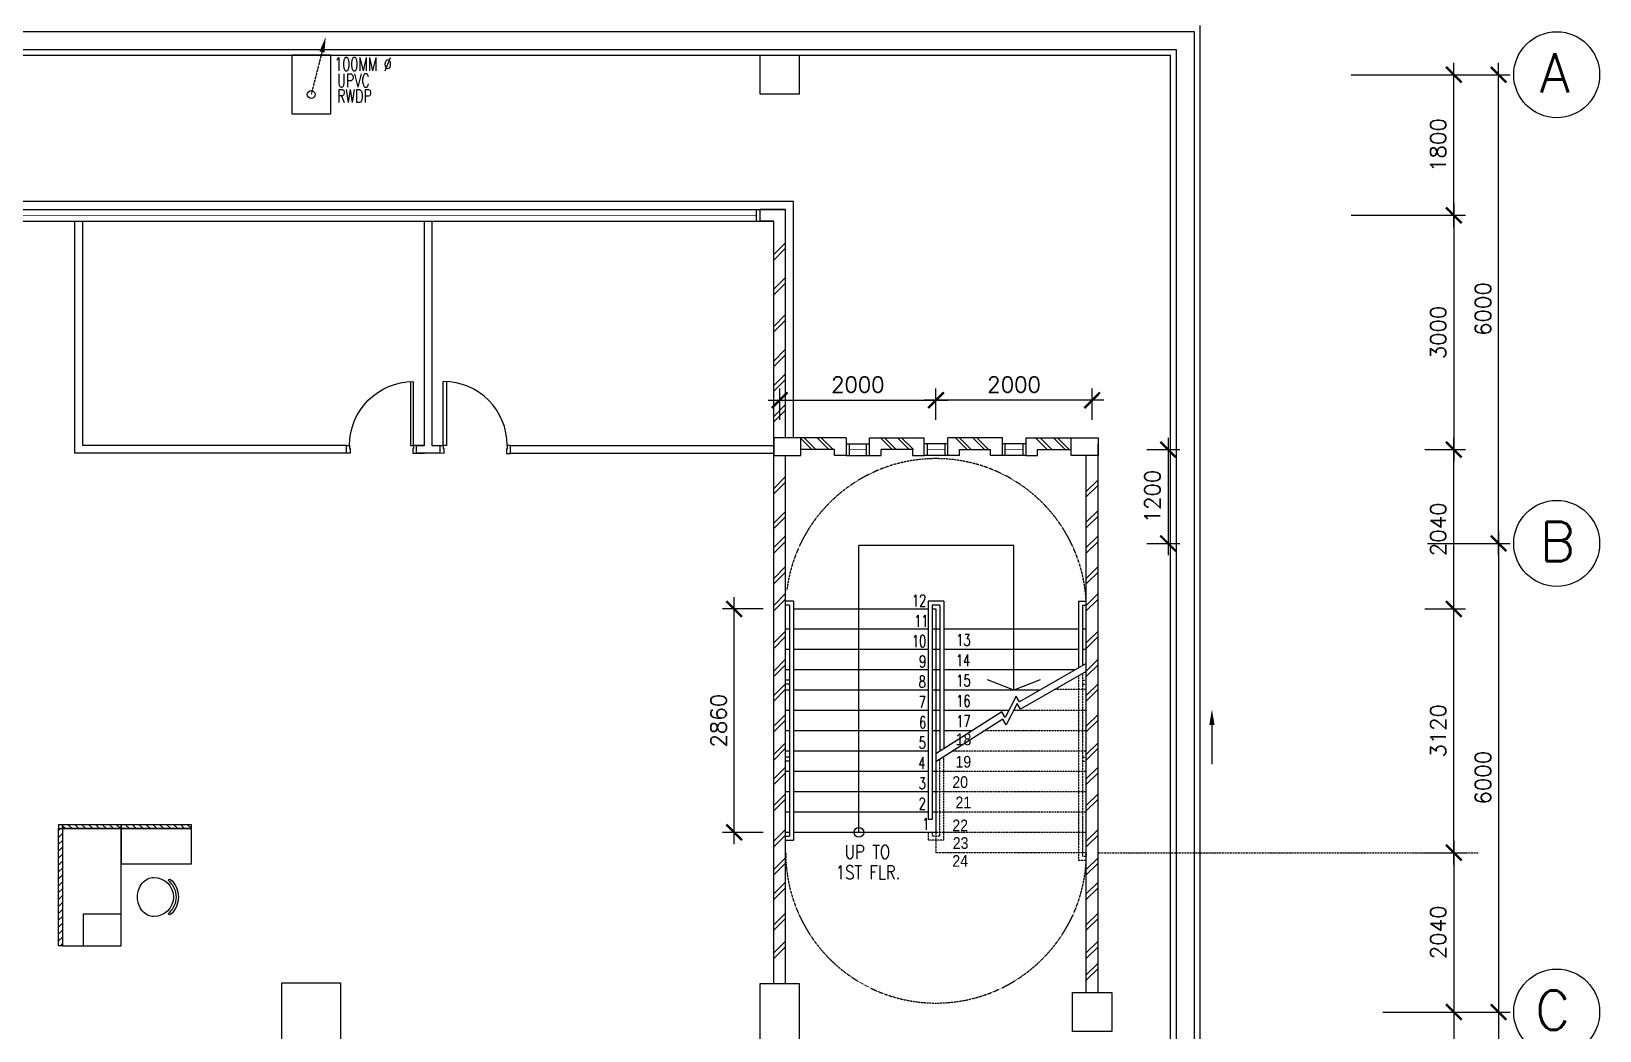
# Model space of a CAD drawing. Header units: feet. Extents: x 1407108 to 2957709, y -1501070 to -681589.
# Drawn here: x 1526633 to 1546716, y -777162 to -764369 of the extents above; entities that cross this region are included whole.
import ezdxf

# ---------------------------------------------------------------- set-up
doc = ezdxf.new("R2010")
doc.units = ezdxf.units.FT
doc.header["$LTSCALE"] = 13
doc.header["$MEASUREMENT"] = 0
doc.linetypes.add('HIDDEN', pattern=[0.375, 0.25, -0.125])
doc.layers.get('0').update_dxf_attribs({"linetype": 'CONTINUOUS'})
for name, color, linetype in [('COL', 3, 'CONTINUOUS'), ('DIM', 7, 'CONTINUOUS'), ('DR', 7, 'CONTINUOUS'), ('DRAIN', 1, 'CONTINUOUS'), ('FURN', 1, 'CONTINUOUS'), ('FURN1', 7, 'CONTINUOUS'), ('GRID-T', 7, 'CONTINUOUS'), ('H', 1, 'CONTINUOUS'), ('partition', 7, 'CONTINUOUS'), ('PL', 5, 'CONTINUOUS'), ('RWDP', 145, 'CONTINUOUS'), ('SO', 7, 'CONTINUOUS'), ('stair', 7, 'CONTINUOUS'), ('WALL', 2, 'CONTINUOUS'), ('WIN', 5, 'CONTINUOUS')]:
    doc.layers.add(name, color=color, linetype=linetype)
doc.layers.get('SO').off()
doc.styles.add('ROMANS', font='romans')
doc.styles.get("Standard").update_dxf_attribs({"font": 'ROMANS.SHX'})
doc.styles.add('style5', font='dotfont.shx')
doc.dimstyles.new('STANDARD$0', dxfattribs={"dimscale": 0, "dimtxt": 8, "dimasz": 6, "dimexe": 1, "dimexo": 1, "dimgap": 3, "dimtad": 1, "dimdec": 0, "dimlfac": -1, "dimrnd": 1, "dimzin": 0, "dimdsep": 46, "dimtxsty": 'Standard', "dimcen": 0, "dimclrd": 5, "dimclre": 250, "dimadec": 0, "dimazin": 0, "dimtfac": 1, "dimtdec": 4, "dimtofl": 0, "dimtmove": 0, "dimatfit": 3, "dimfxl": 1, "dimtolj": 1, "dimtzin": 0, "dimarcsym": 0})

# ---------------------------------------------------------------- blocks, each defined once
blk = doc.blocks.new('_ARCHTICK')
at = {"color": 0, "linetype": 'ByBlock', "const_width": 0.15}
blk.add_lwpolyline([(-0.5, -0.5), (0.5, 0.5)], dxfattribs=at)
blk = doc.blocks.new('*D87')
at = {"layer": 'DIM', "color": 7, "lineweight": -2, "transparency": 16777216}
for p, q in [((1543532, -764924), (1544998, -764924)), ((1544848, -766874), (1544848, -764774)), ((1543532, -766724), (1544998, -766724))]:
    blk.add_line(p, q, dxfattribs=at)
at = {"layer": 'DIM', "color": 7, "lineweight": -2, "transparency": 16777216, "xscale": 200, "yscale": 200, "zscale": 200}
for p, rotation in [((1544848, -764924), 90), ((1544848, -766724), 270)]:
    blk.add_blockref('_ARCHTICK', p, dxfattribs=dict(at, rotation=rotation))
at = {"layer": 'DIM', "color": 7, "transparency": 16777216, "insert": (1544648, -765824), "char_height": 200, "attachment_point": 5, "rotation": 90, "style": 'ROMANS'}
blk.add_mtext('\\A1;1800', dxfattribs=at)
blk = doc.blocks.new('*D124')
at = {"layer": 'DIM', "color": 7, "lineweight": -2, "transparency": 16777216}
for p, q in [((1544848, -775034), (1544848, -771614)), ((1544478, -771764), (1544998, -771764)), ((1544478, -774884), (1544998, -774884))]:
    blk.add_line(p, q, dxfattribs=at)
at = {"layer": 'DIM', "color": 7, "lineweight": -2, "transparency": 16777216, "xscale": 200, "yscale": 200, "zscale": 200}
for p, rotation in [((1544848, -771764), 90), ((1544848, -774884), 270)]:
    blk.add_blockref('_ARCHTICK', p, dxfattribs=dict(at, rotation=rotation))
at = {"layer": 'DIM', "color": 7, "transparency": 16777216, "insert": (1544648, -773324), "char_height": 200, "attachment_point": 5, "rotation": 90, "style": 'ROMANS'}
blk.add_mtext('\\A1;3120', dxfattribs=at)
blk = doc.blocks.new('*D125')
at = {"layer": 'DIM', "color": 7, "lineweight": -2, "transparency": 16777216}
for p, q in [((1544478, -769724), (1544998, -769724)), ((1544848, -771914), (1544848, -769574)), ((1544478, -771764), (1544998, -771764))]:
    blk.add_line(p, q, dxfattribs=at)
at = {"layer": 'DIM', "color": 7, "lineweight": -2, "transparency": 16777216, "xscale": 200, "yscale": 200, "zscale": 200}
for p, rotation in [((1544848, -769724), 90), ((1544848, -771764), 270)]:
    blk.add_blockref('_ARCHTICK', p, dxfattribs=dict(at, rotation=rotation))
at = {"layer": 'DIM', "color": 7, "transparency": 16777216, "insert": (1544648, -770744), "char_height": 200, "attachment_point": 5, "rotation": 90, "style": 'ROMANS'}
blk.add_mtext('\\A1;2040', dxfattribs=at)
blk = doc.blocks.new('*D126')
at = {"layer": 'DIM', "color": 7, "lineweight": -2, "transparency": 16777216}
for p, q in [((1544848, -774734), (1544848, -777074)), ((1544478, -774884), (1544998, -774884)), ((1544478, -776924), (1544998, -776924))]:
    blk.add_line(p, q, dxfattribs=at)
at = {"layer": 'DIM', "color": 7, "lineweight": -2, "transparency": 16777216, "xscale": 200, "yscale": 200, "zscale": 200}
for p, rotation in [((1544848, -774884), 90), ((1544848, -776924), 270)]:
    blk.add_blockref('_ARCHTICK', p, dxfattribs=dict(at, rotation=rotation))
at = {"layer": 'DIM', "color": 7, "transparency": 16777216, "insert": (1544648, -775904), "char_height": 200, "attachment_point": 5, "rotation": 90, "style": 'ROMANS'}
blk.add_mtext('\\A1;2040', dxfattribs=at)
blk = doc.blocks.new('*D127')
at = {"layer": 'DIM', "color": 7, "lineweight": -2, "transparency": 16777216}
for p, q in [((1538217, -769344), (1538217, -768941)), ((1540217, -769344), (1540217, -768941)), ((1540367, -769091), (1538067, -769091))]:
    blk.add_line(p, q, dxfattribs=at)
at = {"layer": 'DIM', "color": 7, "lineweight": -2, "transparency": 16777216, "xscale": 200, "yscale": 200, "zscale": 200}
for p, rotation in [((1538217, -769091), 180.0000000117394), ((1540217, -769091), 1.173932950848666e-08)]:
    blk.add_blockref('_ARCHTICK', p, dxfattribs=dict(at, rotation=rotation))
at = {"layer": 'DIM', "color": 7, "transparency": 16777216, "insert": (1539217, -768891), "char_height": 200, "attachment_point": 5, "rotation": 0, "style": 'ROMANS'}
blk.add_mtext('\\A1;2000', dxfattribs=at)
blk = doc.blocks.new('*D128')
at = {"layer": 'DIM', "color": 7, "lineweight": -2, "transparency": 16777216}
for p, q in [((1536217, -769344), (1536217, -768941)), ((1538217, -769344), (1538217, -768941)), ((1536067, -769091), (1538367, -769091))]:
    blk.add_line(p, q, dxfattribs=at)
at = {"layer": 'DIM', "color": 7, "lineweight": -2, "transparency": 16777216, "xscale": 200, "yscale": 200, "zscale": 200, "rotation": 180}
blk.add_blockref('_ARCHTICK', (1536217, -769091), dxfattribs=at)
at = {"layer": 'DIM', "color": 7, "lineweight": -2, "transparency": 16777216, "xscale": 200, "yscale": 200, "zscale": 200}
blk.add_blockref('_ARCHTICK', (1538217, -769091), dxfattribs=at)
at = {"layer": 'DIM', "color": 7, "transparency": 16777216, "insert": (1537217, -768891), "char_height": 200, "attachment_point": 5, "style": 'ROMANS'}
blk.add_mtext('\\A1;2000', dxfattribs=at)
blk = doc.blocks.new('*D129')
at = {"layer": 'DIM', "color": 7, "lineweight": -2, "transparency": 16777216}
for p, q in [((1535633, -774774), (1535633, -771614)), ((1536003, -771764), (1535483, -771764)), ((1536003, -774624), (1535483, -774624))]:
    blk.add_line(p, q, dxfattribs=at)
at = {"layer": 'DIM', "color": 7, "lineweight": -2, "transparency": 16777216, "xscale": 200, "yscale": 200, "zscale": 200}
for p, rotation in [((1535633, -771764), 90), ((1535633, -774624), 270)]:
    blk.add_blockref('_ARCHTICK', p, dxfattribs=dict(at, rotation=rotation))
at = {"layer": 'DIM', "color": 7, "transparency": 16777216, "insert": (1535433, -773194), "char_height": 200, "attachment_point": 5, "rotation": 90, "style": 'ROMANS'}
blk.add_mtext('\\A1;2860', dxfattribs=at)
blk = doc.blocks.new('*D192')
at = {"layer": 'DIM', "color": 7, "lineweight": -2, "transparency": 16777216}
for p, q in [((1544513, -770924), (1545572, -770924)), ((1545422, -770774), (1545422, -777074)), ((1544513, -776924), (1545572, -776924))]:
    blk.add_line(p, q, dxfattribs=at)
at = {"layer": 'DIM', "color": 7, "lineweight": -2, "transparency": 16777216, "xscale": 200, "yscale": 200, "zscale": 200}
for p, rotation in [((1545422, -770924), 90), ((1545422, -776924), 270)]:
    blk.add_blockref('_ARCHTICK', p, dxfattribs=dict(at, rotation=rotation))
at = {"layer": 'DIM', "color": 7, "transparency": 16777216, "insert": (1545222, -773924), "char_height": 200, "attachment_point": 5, "rotation": 90, "style": 'ROMANS'}
blk.add_mtext('\\A1;6000', dxfattribs=at)
blk = doc.blocks.new('*D193')
at = {"layer": 'DIM', "color": 7, "lineweight": -2, "transparency": 16777216}
for p, q in [((1545422, -776774), (1545422, -784574)), ((1544513, -776924), (1545572, -776924)), ((1544513, -784424), (1545572, -784424))]:
    blk.add_line(p, q, dxfattribs=at)
at = {"layer": 'DIM', "color": 7, "lineweight": -2, "transparency": 16777216, "xscale": 200, "yscale": 200, "zscale": 200}
for p, rotation in [((1545422, -776924), 90), ((1545422, -784424), 270)]:
    blk.add_blockref('_ARCHTICK', p, dxfattribs=dict(at, rotation=rotation))
at = {"layer": 'DIM', "color": 7, "transparency": 16777216, "insert": (1545222, -780674), "char_height": 200, "attachment_point": 5, "rotation": 90, "style": 'ROMANS'}
blk.add_mtext('\\A1;7500', dxfattribs=at)
blk = doc.blocks.new('*D194')
at = {"layer": 'DIM', "color": 7, "lineweight": -2, "transparency": 16777216}
for p, q in [((1544513, -764924), (1545572, -764924)), ((1545422, -771074), (1545422, -764774)), ((1544513, -770924), (1545572, -770924))]:
    blk.add_line(p, q, dxfattribs=at)
at = {"layer": 'DIM', "color": 7, "lineweight": -2, "transparency": 16777216, "xscale": 200, "yscale": 200, "zscale": 200}
for p, rotation in [((1545422, -764924), 90), ((1545422, -770924), 270)]:
    blk.add_blockref('_ARCHTICK', p, dxfattribs=dict(at, rotation=rotation))
at = {"layer": 'DIM', "color": 7, "transparency": 16777216, "insert": (1545222, -767924), "char_height": 200, "attachment_point": 5, "rotation": 90, "style": 'ROMANS'}
blk.add_mtext('\\A1;6000', dxfattribs=at)
blk = doc.blocks.new('*D195')
at = {"layer": 'DIM', "color": 7, "lineweight": -2, "transparency": 16777216}
for p, q in [((1544848, -776774), (1544848, -782574)), ((1543939, -776924), (1544998, -776924)), ((1543939, -782424), (1544998, -782424))]:
    blk.add_line(p, q, dxfattribs=at)
at = {"layer": 'DIM', "color": 7, "lineweight": -2, "transparency": 16777216, "xscale": 200, "yscale": 200, "zscale": 200}
for p, rotation in [((1544848, -776924), 90), ((1544848, -782424), 270)]:
    blk.add_blockref('_ARCHTICK', p, dxfattribs=dict(at, rotation=rotation))
at = {"layer": 'DIM', "color": 7, "transparency": 16777216, "insert": (1544648, -779674), "char_height": 200, "attachment_point": 5, "rotation": 90, "style": 'ROMANS'}
blk.add_mtext('\\A1;5500', dxfattribs=at)
blk = doc.blocks.new('*D244')
at = {"layer": 'DIM', "color": 7, "linetype": 'Continuous', "lineweight": -2, "transparency": 16777216}
for p, q in [((1544643, -766724), (1544998, -766724)), ((1544848, -766574), (1544848, -769874)), ((1544643, -769724), (1544998, -769724))]:
    blk.add_line(p, q, dxfattribs=at)
at = {"layer": 'DIM', "color": 7, "linetype": 'Continuous', "lineweight": -2, "transparency": 16777216, "xscale": 200, "yscale": 200, "zscale": 200}
for p, rotation in [((1544848, -766724), 90), ((1544848, -769724), 270)]:
    blk.add_blockref('_ARCHTICK', p, dxfattribs=dict(at, rotation=rotation))
at = {"layer": 'DIM', "color": 7, "linetype": 'Continuous', "transparency": 16777216, "insert": (1544648, -768224), "char_height": 200, "attachment_point": 5, "rotation": 90, "style": 'ROMANS'}
blk.add_mtext('\\A1;3000', dxfattribs=at)
blk = doc.blocks.new('*D245')
at = {"layer": 'DIM', "color": 7, "linetype": 'Continuous', "lineweight": -2, "transparency": 16777216}
for p, q in [((1540917, -769724), (1541339, -769724)), ((1541189, -769574), (1541189, -771074)), ((1540917, -770924), (1541339, -770924))]:
    blk.add_line(p, q, dxfattribs=at)
at = {"layer": 'DIM', "color": 7, "linetype": 'Continuous', "lineweight": -2, "transparency": 16777216, "xscale": 200, "yscale": 200, "zscale": 200}
for p, rotation in [((1541189, -769724), 90), ((1541189, -770924), 270)]:
    blk.add_blockref('_ARCHTICK', p, dxfattribs=dict(at, rotation=rotation))
at = {"layer": 'DIM', "color": 7, "linetype": 'Continuous', "transparency": 16777216, "insert": (1540989, -770324), "char_height": 200, "attachment_point": 5, "rotation": 90, "style": 'ROMANS'}
blk.add_mtext('\\A1;1200', dxfattribs=at)
blk = doc.blocks.new('d900-1b1')
at = {"layer": 'DR'}
for p, q in [((40, 100), (40, 920)), ((80, 919), (80, 100)), ((0, 0), (0, 100)), ((0, 100), (40, 100)), ((50, 0), (0, 0)), ((80, 100), (40, 100)), ((40, 100), (40, 60)), ((40, 60), (50, 60)), ((50, 60), (50, 0)), ((860, 60), (850, 60)), ((850, 60), (850, 0)), ((850, 0), (900, 0)), ((860, 100), (860, 60)), ((900, 100), (860, 100)), ((900, 0), (900, 100))]:
    blk.add_line(p, q, dxfattribs=at)
blk.add_arc((40, 100), 820, 0, 90, dxfattribs=at)
blk = doc.blocks.new('S2')
at = {"layer": 'FURN1'}
for centre, radius, start, end in [((-297, 39), 216, 116.3827, 140.136), ((-314, 75), 175, 90, 116.3827), ((-314, 0), 250, 270, 90), ((-110, 212), 15, 48.1599, 228.1599), ((-300, 0), 270, 311.8401, 48.1599), ((-300, 0), 300, 311.8401, 48.1599), ((-225, 0), 299, 160.9198, 180), ((-225, 0), 299, 180, 199.0802), ((-269, 15), 252, 140.136, 160.9198), ((-269, -15), 252, 199.0802, 219.864), ((-297, -39), 216, 219.864, 243.6173), ((-314, -75), 175, 243.6173, 270), ((-110, -212), 15, 131.8401, 311.8401)]:
    blk.add_arc(centre, radius, start, end, dxfattribs=at)
blk = doc.blocks.new('CHAIR10')
at = {"layer": 'SO'}
blk.add_blockref('S2', (-218, 697), dxfattribs=at)

msp = doc.modelspace()

# ---------------------------------------------------------------- hatches: boundary and pattern name
at = {"layer": 'FURN', "linetype": 'Continuous'}
h = msp.add_hatch(dxfattribs=at)
h.set_pattern_fill('ANSI31', color=256, scale=500, angle=-270, style=0)
h.set_pattern_definition([(135, (1199953.486, -2433284.423), (-44.1941738, -44.1941738), [])])
h.paths.add_polyline_path([(1527032.5, -774575.5), (1527032.5, -774525.5), (1527782.5, -774525.5), (1527782.5, -774575.5)])
h = msp.add_hatch(dxfattribs=at)
h.set_pattern_fill('ANSI31', color=256, scale=500, angle=-270, style=0)
h.set_pattern_definition([(135, (1200217.416, -2433432.736), (-44.1941738, -44.1941738), [])])
h.paths.add_polyline_path([(1528682.5, -774525.5), (1528682.5, -774575.5), (1527782.5, -774575.5), (1527782.5, -774525.5)])
h = msp.add_hatch(dxfattribs=at)
h.set_pattern_fill('ANSI31', color=256, scale=500, angle=-270, style=0)
h.set_pattern_definition([(45, (1854122.88, -2432927.01), (44.1941738, -44.1941738), [])])
h.paths.add_polyline_path([(1527032.5, -776075.5), (1526982.5, -776075.5), (1526982.5, -774575.5), (1527032.5, -774575.5)])

# ---------------------------------------------------------------- linework, layer by layer
at = {"color": 0}
for p, q in [((1536392.2, -766549.1), (1510142.2, -766549.1)), ((1536392.2, -769574.1), (1536392.2, -766549.1))]:
    msp.add_line(p, q, dxfattribs=at)
at = {"layer": 'COL', "color": 0}
for points in [[(1529967.2, -764674.1), (1529967.2, -765424.1), (1530467.2, -765424.1), (1530467.2, -764674.1)], [(1535967.2, -764674.1), (1536467.2, -764674.1), (1536467.2, -765174.1), (1535967.2, -765174.1)], [(1536485.2, -769574.1), (1536142.2, -769574.1), (1536142.2, -769799.1), (1536485.2, -769799.1)], [(1539949.2, -769574.1), (1540292.2, -769574.1), (1540292.2, -769799.1), (1539949.2, -769799.1)], [(1529842.2, -776549.1), (1530592.2, -776549.1), (1530592.2, -777299.1), (1529842.2, -777299.1)], [(1535967.2, -776557.2), (1536467.2, -776557.2), (1536467.2, -777307.2), (1535967.2, -777307.2)], [(1539967.2, -776674.1), (1540467.2, -776674.1), (1540467.2, -777174.1), (1539967.2, -777174.1)]]:
    msp.add_lwpolyline(points, close=True, dxfattribs=at)
at = {"layer": 'DRAIN', "color": 0}
for p, q in [((1541597.2, -764294.1), (1541597.2, -782174.1)), ((1510467.2, -764369.1), (1541522.2, -764369.1)), ((1541522.2, -764369.1), (1541522.2, -782099.1)), ((1510467.2, -764599.1), (1541292.2, -764599.1)), ((1510467.2, -764674.1), (1541217.2, -764674.1)), ((1541217.2, -764674.1), (1541217.2, -782174.1)), ((1541292.2, -764599.1), (1541292.2, -782099.1))]:
    msp.add_line(p, q, dxfattribs=at)
msp.add_lwpolyline([(1541751, -773247.1), (1541751, -773750.6)], dxfattribs=at)
msp.add_solid([(1541717.6, -773247.1), (1541751, -773047.1), (1541784.3, -773247.1)], dxfattribs=at)
at = {"layer": 'FURN', "linetype": 'Continuous'}
for points in [[(1527032.5, -774575.5), (1527032.5, -774525.5), (1526982.5, -774525.5), (1526982.5, -774575.5)], [(1527782.5, -774575.5), (1527782.5, -774525.5), (1527032.5, -774525.5), (1527032.5, -774575.5)], [(1528682.5, -774575.5), (1528682.5, -774525.5), (1527782.5, -774525.5), (1527782.5, -774575.5)], [(1527032.5, -776075.5), (1526982.5, -776075.5), (1526982.5, -774575.5), (1527032.5, -774575.5)], [(1527782.5, -776075.5), (1527782.5, -774575.5), (1527032.5, -774575.5), (1527032.5, -776075.5)], [(1527782.5, -775025.5), (1528682.5, -775025.5), (1528682.5, -774575.5), (1527782.5, -774575.5)], [(1527782.5, -776075.5), (1527782.5, -775671.5), (1527297.5, -775671.5), (1527297.5, -776075.5)]]:
    msp.add_lwpolyline(points, close=True, dxfattribs=at)
at = {"layer": 'GRID-T', "color": 0}
for centre in [(1546165.6, -764924.1), (1546165.6, -770924.1), (1546165.6, -776924.1)]:
    msp.add_circle(centre, 550, dxfattribs=at)
at = {"layer": 'H', "color": 0}
for p, q in [((1536142.2, -767226), (1536292.2, -767076)), ((1536142.2, -767296.7), (1536292.2, -767146.7)), ((1536142.2, -767670), (1536292.2, -767520)), ((1536142.2, -767740.7), (1536292.2, -767590.7)), ((1536142.2, -768145.7), (1536292.2, -767995.7)), ((1536142.2, -768216.4), (1536292.2, -768066.4)), ((1536142.2, -768589.7), (1536292.2, -768439.7)), ((1536142.2, -768660.4), (1536292.2, -768510.4)), ((1536142.2, -768903.2), (1536292.2, -768753.2)), ((1536142.2, -768973.9), (1536292.2, -768823.9)), ((1536142.2, -769297.6), (1536292.2, -769147.6)), ((1536142.2, -769368.3), (1536292.2, -769218.3)), ((1536630.5, -769726.3), (1536480.5, -769576.3)), ((1536682.2, -769726.3), (1536532.2, -769576.3)), ((1536847.2, -769724.1), (1536697.2, -769574.1)), ((1536898.9, -769724.1), (1536748.9, -769574.1)), ((1537659.1, -769726.3), (1537509.1, -769576.3)), ((1537710.8, -769726.3), (1537560.8, -769576.3)), ((1537875.9, -769724.1), (1537725.9, -769574.1)), ((1537927.5, -769724.1), (1537777.5, -769574.1)), ((1538621.6, -769726.3), (1538471.6, -769576.3)), ((1538673.3, -769726.3), (1538523.3, -769576.3)), ((1538838.4, -769724.1), (1538688.4, -769574.1)), ((1538890, -769724.1), (1538740, -769574.1)), ((1539644.7, -769726.3), (1539494.7, -769576.3)), ((1539706.5, -769726.3), (1539556.5, -769576.3)), ((1539871.5, -769724.1), (1539721.5, -769574.1)), ((1539923.2, -769724.1), (1539773.2, -769574.1)), ((1536142.2, -770219.9), (1536292.2, -770069.9)), ((1536142.2, -770290.6), (1536292.2, -770140.6)), ((1540142.2, -770258.4), (1540292.2, -770108.4)), ((1540142.2, -770329.2), (1540292.2, -770179.2)), ((1536142.2, -770663.9), (1536292.2, -770513.9)), ((1540142.2, -770652.9), (1540292.2, -770502.9)), ((1536142.2, -770734.6), (1536292.2, -770584.6)), ((1540142.2, -770723.6), (1540292.2, -770573.6)), ((1536142.2, -770977.3), (1536292.2, -770827.3)), ((1536142.2, -771048), (1536292.2, -770898)), ((1540142.2, -770977.3), (1540292.2, -770827.3)), ((1540142.2, -771048), (1540292.2, -770898)), ((1536142.2, -771371.8), (1536292.2, -771221.8)), ((1536142.2, -771442.5), (1536292.2, -771292.5)), ((1540142.2, -771371.8), (1540292.2, -771221.8)), ((1540142.2, -771442.5), (1540292.2, -771292.5)), ((1536142.2, -771717.4), (1536292.2, -771567.4)), ((1536142.2, -771788.1), (1536292.2, -771638.1)), ((1540142.2, -771717.4), (1540292.2, -771567.4)), ((1540142.2, -771788.1), (1540292.2, -771638.1)), ((1536142.2, -772197.2), (1536292.2, -772047.2)), ((1536142.2, -772267.9), (1536292.2, -772117.9)), ((1540142.2, -772197.2), (1540292.2, -772047.2)), ((1540142.2, -772267.9), (1540292.2, -772117.9)), ((1536142.2, -772558), (1536292.2, -772408)), ((1536142.2, -772628.7), (1536292.2, -772478.7)), ((1540142.2, -772558), (1540292.2, -772408)), ((1540142.2, -772628.7), (1540292.2, -772478.7)), ((1536142.2, -772871.5), (1536292.2, -772721.5)), ((1540142.2, -772871.5), (1540292.2, -772721.5)), ((1536142.2, -772942.2), (1536292.2, -772792.2)), ((1540142.2, -772942.2), (1540292.2, -772792.2)), ((1536142.2, -773265.9), (1536292.2, -773115.9)), ((1540142.2, -773265.9), (1540292.2, -773115.9)), ((1536142.2, -773336.6), (1536292.2, -773186.6)), ((1540142.2, -773336.6), (1540292.2, -773186.6)), ((1536142.2, -773626.8), (1536292.2, -773476.8)), ((1536142.2, -773697.5), (1536292.2, -773547.5)), ((1540142.2, -773626.8), (1540292.2, -773476.8)), ((1540142.2, -773697.5), (1540292.2, -773547.5)), ((1536142.2, -773940.2), (1536292.2, -773790.2)), ((1536142.2, -774010.9), (1536292.2, -773860.9)), ((1540142.2, -773940.2), (1540292.2, -773790.2)), ((1540142.2, -774010.9), (1540292.2, -773860.9)), ((1536142.2, -774279.2), (1536292.2, -774129.2)), ((1540142.2, -774279.2), (1540292.2, -774129.2)), ((1536142.2, -774349.9), (1536292.2, -774199.9)), ((1540142.2, -774349.9), (1540292.2, -774199.9)), ((1536142.2, -774737.8), (1536292.2, -774587.8)), ((1536142.2, -774808.5), (1536292.2, -774658.5)), ((1540142.2, -774737.8), (1540292.2, -774587.8)), ((1540142.2, -774808.5), (1540292.2, -774658.5)), ((1536142.2, -775098.7), (1536292.2, -774948.7)), ((1540142.2, -775098.7), (1540292.2, -774948.7)), ((1536142.2, -775169.4), (1536292.2, -775019.4)), ((1540142.2, -775169.4), (1540292.2, -775019.4)), ((1536142.2, -775412.1), (1536292.2, -775262.1)), ((1536142.2, -775482.8), (1536292.2, -775332.8)), ((1540142.2, -775412.1), (1540292.2, -775262.1)), ((1540142.2, -775482.8), (1540292.2, -775332.8)), ((1536142.2, -775806.5), (1536292.2, -775656.5)), ((1536142.2, -775877.3), (1536292.2, -775727.3)), ((1540142.2, -775806.5), (1540292.2, -775656.5)), ((1540142.2, -775877.3), (1540292.2, -775727.3)), ((1536142.2, -776167.4), (1536292.2, -776017.4)), ((1536142.2, -776238.1), (1536292.2, -776088.1)), ((1540142.2, -776167.4), (1540292.2, -776017.4)), ((1540142.2, -776238.1), (1540292.2, -776088.1)), ((1540142.2, -776446.6), (1540292.2, -776296.6)), ((1540142.2, -776517.3), (1540292.2, -776367.3))]:
    msp.add_line(p, q, dxfattribs=at)
at = {"layer": 'partition', "color": 0, "linetype": 'Continuous'}
for p, q in [((1527192.2, -769767.7), (1527192.2, -766796)), ((1527292.2, -769671), (1527292.2, -766796)), ((1531667.2, -769671), (1531667.2, -766799.1)), ((1531767.2, -769674.1), (1531767.2, -766799.1)), ((1530667.2, -769671), (1527292.2, -769671)), ((1531667.2, -769671), (1531567.2, -769671)), ((1531867.2, -769674.1), (1531767.2, -769674.1)), ((1536142.2, -769674.1), (1532767.2, -769674.1)), ((1530667.2, -769770.2), (1527192.2, -769767.7)), ((1531667.2, -769770.9), (1531567.2, -769770.8)), ((1531867.1, -769771), (1531667.2, -769770.9)), ((1536142.2, -769774.1), (1532767.1, -769771.7))]:
    msp.add_line(p, q, dxfattribs=at)
at = {"layer": 'partition', "color": 0}
for p, q in [((1531567.2, -769671), (1531667.2, -769671)), ((1531567.2, -769771), (1531667.2, -769771)), ((1531567.2, -769771), (1531667.2, -769771))]:
    msp.add_line(p, q, dxfattribs=at)
at = {"layer": 'PL', "color": 0}
for p, q in [((1537067.2, -769649.1), (1537367.2, -769649.1)), ((1537105.2, -769649.1), (1537105.2, -769799.1)), ((1538367.2, -769649.1), (1538067.2, -769649.1)), ((1538105.2, -769649.1), (1538105.2, -769799.1)), ((1538329.2, -769649.1), (1538329.2, -769799.1)), ((1539367.2, -769649.1), (1539067.2, -769649.1)), ((1539329.2, -769649.1), (1539329.2, -769799.1)), ((1537067.2, -769800.5), (1537367.2, -769800.5)), ((1538367.2, -769799.1), (1538067.2, -769799.1)), ((1539367.2, -769799.1), (1539067.2, -769799.1))]:
    msp.add_line(p, q, dxfattribs=at)
at = {"layer": 'RWDP', "color": 0, "linetype": 'HIDDEN'}
msp.add_line((1530354.1, -764634.3), (1530217.2, -765174.1), dxfattribs=at)
at = {"layer": 'RWDP', "color": 0, "linetype": 'Continuous'}
msp.add_circle((1530217.2, -765176.8), 50, dxfattribs=at)
at = {"layer": 'RWDP', "color": 0, "linetype": 'HIDDEN'}
msp.add_solid([(1530321.8, -764626.1), (1530386.5, -764642.5), (1530403.3, -764440.4)], dxfattribs=at)
at = {"layer": 'stair', "color": 0}
for p, q in [((1537229.7, -774624.1), (1537229.7, -770950.5)), ((1539213.7, -770950.5), (1537229.7, -770950.5)), ((1539213.7, -772804.1), (1539213.7, -770950.5)), ((1536392.2, -771664.1), (1536292.2, -771664.1)), ((1536342.2, -771714.1), (1536292.2, -771714.1)), ((1536342.2, -771714.1), (1536342.2, -774674.1)), ((1536392.2, -771664.1), (1536392.2, -774724.1)), ((1538117.2, -771664.1), (1538117.2, -774459.1)), ((1538317.2, -771664.1), (1538117.2, -771664.1)), ((1538167.2, -771714.1), (1538167.2, -774459.1)), ((1538267.2, -771714.1), (1538167.2, -771714.1)), ((1538267.2, -771714.1), (1538267.2, -773588.4)), ((1538317.2, -771664.1), (1538317.2, -773556.4)), ((1540042.2, -771664.1), (1540042.2, -772520.2)), ((1540042.2, -771664.1), (1540142.2, -771664.1)), ((1540092.2, -771714.1), (1540092.2, -772491.7)), ((1540092.2, -771714.1), (1540142.2, -771714.1)), ((1536392.2, -771764.1), (1538117.2, -771764.1)), ((1538167.2, -771764.1), (1538217.2, -771764.1)), ((1538217.2, -771764.1), (1538217.2, -773563.4)), ((1538217.2, -771764.1), (1538217.2, -774624.1)), ((1536342.2, -772024.1), (1536292.2, -772024.1)), ((1538117.2, -772024.1), (1536392.2, -772024.1)), ((1538217.2, -772024.1), (1538167.2, -772024.1)), ((1538267.2, -772024.1), (1538217.2, -772024.1)), ((1538267.2, -772024.1), (1538217.2, -772024.1)), ((1540042.2, -772024.1), (1538317.2, -772024.1)), ((1540142.2, -772024.1), (1540092.2, -772024.1)), ((1536342.2, -772284.1), (1536292.2, -772284.1)), ((1538117.2, -772284.1), (1536392.2, -772284.1)), ((1538217.2, -772284.1), (1538167.2, -772284.1)), ((1538267.2, -772284.1), (1538217.2, -772284.1)), ((1538267.2, -772284.1), (1538217.2, -772284.1)), ((1540042.2, -772284.1), (1538317.2, -772284.1)), ((1540142.2, -772284.1), (1540092.2, -772284.1)), ((1536342.2, -772544.1), (1536292.2, -772544.1)), ((1538117.2, -772544.1), (1536392.2, -772544.1)), ((1538217.2, -772544.1), (1538167.2, -772544.1)), ((1538267.2, -772544.1), (1538217.2, -772544.1)), ((1538267.2, -772544.1), (1538217.2, -772544.1)), ((1540000.4, -772544.1), (1538317.2, -772544.1)), ((1536342.2, -772675.8), (1536292.2, -772675.8)), ((1536342.2, -772725.8), (1536292.2, -772725.8)), ((1536342.2, -772804.1), (1536292.2, -772804.1)), ((1538117.2, -772804.1), (1536392.2, -772804.1)), ((1538217.2, -772804.1), (1538167.2, -772804.1)), ((1538267.2, -772804.1), (1538217.2, -772804.1)), ((1538267.2, -772804.1), (1538217.2, -772804.1)), ((1539545.6, -772804.1), (1538317.2, -772804.1)), ((1536342.2, -773064.1), (1536292.2, -773064.1)), ((1538117.2, -773064.1), (1536392.2, -773064.1)), ((1538217.2, -773064.1), (1538167.2, -773064.1)), ((1538267.2, -773064.1), (1538217.2, -773064.1)), ((1538267.2, -773064.1), (1538217.2, -773064.1)), ((1539149.1, -773064.1), (1538317.2, -773064.1)), ((1536342.2, -773324.1), (1536292.2, -773324.1)), ((1538117.2, -773324.1), (1536392.2, -773324.1)), ((1538217.2, -773324.1), (1538167.2, -773324.1)), ((1538267.2, -773324.1), (1538217.2, -773324.1)), ((1538267.2, -773324.1), (1538221.5, -773324.1)), ((1538680.7, -773324.1), (1538317.2, -773324.1)), ((1536342.2, -773584.1), (1536292.2, -773584.1)), ((1536342.2, -773662.4), (1536292.2, -773662.4)), ((1536342.2, -773712.4), (1536292.2, -773712.4)), ((1538117.2, -773584.1), (1536392.2, -773584.1)), ((1536342.2, -773844.1), (1536292.2, -773844.1)), ((1538117.2, -773844.1), (1536392.2, -773844.1)), ((1538217.2, -773844.1), (1538167.2, -773844.1)), ((1538217.2, -773844.1), (1538167.2, -773844.1)), ((1536342.2, -774104.1), (1536292.2, -774104.1)), ((1538117.2, -774104.1), (1536392.2, -774104.1)), ((1538217.2, -774104.1), (1538167.2, -774104.1)), ((1538217.2, -774104.1), (1538167.2, -774104.1)), ((1536342.2, -774364.1), (1536292.2, -774364.1)), ((1538117.2, -774364.1), (1536392.2, -774364.1)), ((1538217.2, -774364.1), (1538167.2, -774364.1)), ((1538167.2, -774459.1), (1538117.2, -774459.1)), ((1536342.2, -774624.1), (1536292.2, -774624.1)), ((1536292.2, -774674.1), (1536342.2, -774674.1)), ((1536292.2, -774724.1), (1536392.2, -774724.1)), ((1538217.2, -774624.1), (1536392.2, -774624.1))]:
    msp.add_line(p, q, dxfattribs=at)
at = {"layer": 'stair', "color": 0, "linetype": 'HIDDEN'}
for p, q in [((1540042.2, -772620.8), (1540042.2, -774984.1)), ((1540092.2, -772592.2), (1540092.2, -774934.1)), ((1540092.2, -772675.8), (1540142.2, -772675.8)), ((1540092.2, -772725.8), (1540142.2, -772725.8)), ((1540142.2, -772796.6), (1539721.5, -772796.6)), ((1540142.2, -773064.1), (1539211.1, -773064.1)), ((1540142.2, -773324.1), (1538839.1, -773324.1)), ((1538267.2, -774674.1), (1538267.2, -773689)), ((1538317.2, -774724.1), (1538317.2, -773657.1)), ((1540142.2, -773584.1), (1538419.8, -773584.1)), ((1540092.2, -773662.4), (1540142.2, -773662.4)), ((1540092.2, -773712.4), (1540142.2, -773712.4)), ((1540142.2, -773844.1), (1538217.2, -773844.1)), ((1540142.2, -774104.1), (1538217.2, -774104.1)), ((1540142.2, -774364.1), (1538217.2, -774364.1)), ((1538117.2, -774624.1), (1538117.2, -774724.1)), ((1538317.2, -774724.1), (1538117.2, -774724.1)), ((1538167.2, -774624.1), (1538167.2, -774674.1)), ((1538267.2, -774674.1), (1538167.2, -774674.1)), ((1540142.2, -774624.1), (1538217.2, -774624.1)), ((1538217.2, -774624.1), (1538217.2, -774884.1)), ((1540142.2, -774884.1), (1538217.2, -774884.1)), ((1540142.2, -774934.1), (1540092.2, -774934.1)), ((1540292.2, -774884.1), (1545158.7, -774884.1)), ((1540142.2, -774984.1), (1540042.2, -774984.1))]:
    msp.add_line(p, q, dxfattribs=at)
at = {"layer": 'stair', "color": 0}
for points in [[(1540142.2, -772463.1), (1539286.9, -772952), (1539245.6, -772879.8), (1539102.4, -773153.2), (1539061.2, -773081), (1538217.2, -773620.3)], [(1540142.2, -772563.6), (1539300.3, -773044.9), (1539259, -772972.6), (1539115.8, -773246.1), (1539074.6, -773173.9), (1538217.2, -773720.9)]]:
    msp.add_lwpolyline(points, dxfattribs=at)
at = {"layer": 'stair', "color": 0, "linetype": 'Continuous'}
msp.add_lwpolyline([(1539550.8, -772669.4), (1539213.7, -772804.1), (1538876.7, -772669.4)], dxfattribs=at)
msp.add_circle((1537229.7, -774624.1), 62.5, dxfattribs=at)
at = {"layer": 'stair', "color": 0, "linetype": 'HIDDEN'}
for centre, start, end in [((1538217.2, -771764.1), 360, 172.83802), ((1538218.2, -774884.1), 180, 360)]:
    msp.add_arc(centre, 1925, start, end, dxfattribs=at)
at = {"layer": 'WALL', "color": 0}
for p, q in [((1536292.2, -766649.1), (1535967.2, -766649.1)), ((1535967.2, -766649.1), (1536292.2, -766649.1)), ((1535967.2, -766799.1), (1535967.2, -766649.1)), ((1536292.2, -769574.1), (1536292.2, -766649.1)), ((1535967.2, -766799.1), (1536142.2, -766799.1)), ((1536142.2, -766799.1), (1535967.2, -766799.1)), ((1536142.2, -769849.1), (1536142.2, -766799.1)), ((1537067.2, -769574.1), (1536485.2, -769574.1)), ((1536917.2, -769724.1), (1536485.2, -769724.1)), ((1536917.2, -769799.1), (1536917.2, -769724.1)), ((1537067.2, -769574.1), (1537067.2, -769799.1)), ((1537367.2, -769574.1), (1538067.2, -769574.1)), ((1537367.2, -769799.1), (1537367.2, -769574.1)), ((1537517.2, -769799.1), (1537517.2, -769724.1)), ((1537917.2, -769724.1), (1537517.2, -769724.1)), ((1537917.2, -769724.1), (1537917.2, -769799.1)), ((1539067.2, -769574.1), (1538367.2, -769574.1)), ((1538517.2, -769724.1), (1538917.2, -769724.1)), ((1538517.2, -769799.1), (1538517.2, -769724.1)), ((1538917.2, -769799.1), (1538917.2, -769724.1)), ((1539067.2, -769799.1), (1539067.2, -769574.1)), ((1539367.2, -769574.1), (1539367.2, -769799.1)), ((1539367.2, -769574.1), (1539949.2, -769574.1)), ((1539517.2, -769799.1), (1539517.2, -769724.1)), ((1540292.2, -776674.1), (1540292.2, -769649.1)), ((1536142.2, -776557.2), (1536142.2, -769849.1)), ((1536292.2, -776557.2), (1536292.2, -769799.1)), ((1537067.2, -769799.1), (1536917.2, -769799.1)), ((1537367.2, -769799.1), (1537517.2, -769799.1)), ((1539067.2, -769799.1), (1538917.2, -769799.1)), ((1539367.2, -769799.1), (1539517.2, -769799.1)), ((1540142.2, -776674.1), (1540142.2, -769799.1))]:
    msp.add_line(p, q, dxfattribs=at)
for points in [[(1537917.2, -769799.1), (1538067.2, -769799.1), (1538067.2, -769574.1)], [(1538517.2, -769799.1), (1538367.2, -769799.1), (1538367.2, -769574.1)], [(1539517.2, -769724.1), (1539949.2, -769724.1)]]:
    msp.add_lwpolyline(points, dxfattribs=at)
at = {"layer": 'WIN', "color": 0}
for p, q in [((1510467.2, -766649.1), (1535967.2, -766649.1)), ((1535917.2, -766799.1), (1535917.2, -766649.1)), ((1510467.2, -766799.1), (1535967.2, -766799.1)), ((1537329.2, -769799.1), (1537329.2, -769649.1)), ((1538917.2, -769799.1), (1538917.2, -769724.1)), ((1539105.2, -769799.1), (1539105.2, -769649.1))]:
    msp.add_line(p, q, dxfattribs=at)
at = {"layer": 'WIN', "color": 0, "const_width": 10, "flags": 128}
for points in [[(1535917.2, -766724.1), (1510517.2, -766724.1)], [(1537105.2, -769724.1), (1537329.2, -769724.1)], [(1538329.2, -769724.1), (1538105.2, -769724.1)], [(1539329.2, -769724.1), (1539105.2, -769724.1)]]:
    msp.add_lwpolyline(points, dxfattribs=at)

# ---------------------------------------------------------------- block references
at = {"layer": 'DR', "color": 0, "xscale": -1, "rotation": 359.9999999933299}
msp.add_blockref('d900-1b1', (1531567.2, -769771), dxfattribs=at)
at = {"layer": 'DR', "color": 0, "rotation": 359.9192730937077}
msp.add_blockref('d900-1b1', (1531867.1, -769771.2), dxfattribs=at)
at = {"layer": 'FURN', "linetype": 'Continuous', "xscale": -1, "rotation": 180}
msp.add_blockref('CHAIR10', (1528734.3, -774754.3), dxfattribs=at)

# ---------------------------------------------------------------- texts
at = {"layer": 'GRID-T', "color": 0, "style": 'ROMANS'}
for s, p in [('A', (1545950.4, -765149.9)), ('B', (1545950.4, -771149.9)), ('C', (1545889.4, -777149.9))]:
    msp.add_text(s, height=500, dxfattribs=at).set_placement(p)
at = {"layer": 'RWDP', "color": 0, "style": 'ROMANS', "width": 0.7}
for s, p in [('100MM %%c', (1530513.8, -764874.6)), ('UPVC ', (1530548.8, -765082.6)), ('RWDP', (1530548.8, -765281.6))]:
    msp.add_text(s, height=170, dxfattribs=at).set_placement(p)
at = {"layer": 'stair', "color": 0, "linetype": 'Continuous', "style": 'ROMANS', "width": 0.7}
for s, p in [('12', (1537911.4, -771731)), ('11', (1537941.4, -771991)), ('10', (1537911.4, -772251)), ('13', (1538479.3, -772235.4)), ('14', (1538474.3, -772495.4)), ('9', (1538001.4, -772511)), ('8', (1537996.4, -772771)), ('15', (1538479.3, -772755.4)), ('7', (1537996.4, -773031)), ('16', (1538479.3, -773015.4)), ('6', (1538001.4, -773291)), ('17', (1538479.3, -773275.4)), ('5', (1537996.4, -773551)), ('4', (1537991.4, -773811)), ('3', (1537996.4, -774071)), ('2', (1537996.4, -774331)), ('1', (1538041.4, -774591))]:
    msp.add_text(s, height=150, dxfattribs=at).set_placement(p)
at = {"layer": 'stair', "color": 0, "linetype": 'Continuous'}
for s, height, style, width, p in [('18', 150, 'style5', 0.9, (1538470.1, -773507.8)), ('19', 150, 'style5', 0.9, (1538467.4, -773795.4)), ('20', 150, 'style5', 0.9, (1538426.9, -774055.4)), ('21', 150, 'style5', 0.9, (1538467.4, -774315.4)), ('22', 150, 'style5', 0.9, (1538426.9, -774609.8)), ('23', 150, 'style5', 0.9, (1538432.3, -774835.4)), ('UP TO', 175, 'ROMANS', 0.8, (1537049.3, -774961.2)), ('UP TO', 175, 'ROMANS', 0.8, (1537049.3, -774961.2)), ('24', 150, 'style5', 0.9, (1538426.9, -775064.7)), ('1ST FLR.', 175, 'ROMANS', 0.8, (1536933.1, -775222))]:
    msp.add_text(s, height=height, rotation=360, dxfattribs=dict(at, style=style, width=width)).set_placement(p)

# ---------------------------------------------------------------- dimensions: what is measured, and where the dimension line sits
at = {"layer": 'DIM', "color": 0}
for p1, p2, distance, picture, middle in [((1543382.2, -766724.1), (1543382.2, -764924.1), -1465.7, '*D87', (1544648, -765824.1)), ((1544362.8, -770924.1), (1544362.8, -764924.1), -1059.1, '*D194', (1545221.9, -767924.1)), ((1536217.2, -769494.5), (1538217.2, -769494.5), 403.9, '*D128', (1537217.2, -768890.6)), ((1540217.2, -769494.5), (1538217.2, -769494.5), -403.9, '*D127', (1539217.2, -768890.6)), ((1544362.8, -770924.1), (1544362.8, -776924.1), 1059.1, '*D192', (1545221.9, -773924.1)), ((1543788.8, -776924.1), (1543788.8, -782424.1), 1059.1, '*D195', (1544648, -779674.1)), ((1544362.8, -776924.1), (1544362.8, -784424.1), 1059.1, '*D193', (1545221.9, -780674.1))]:
    dim = msp.add_aligned_dim(p1=p1, p2=p2, distance=distance, dimstyle='STANDARD$0', override={"dimscale": 100, "dimtxt": 2, "dimasz": 2, "dimexe": 1.5, "dimexo": 1.5, "dimgap": 1, "dimtxsty": 'ROMANS', "dimblk": 'ARCHTICK', "dimdle": 1.5, "dimclrd": 7, "dimclre": 7, "dimclrt": 7, "dimtdec": 0, "dimtmove": 2}, dxfattribs=at)
    dim.commit()
    dim.dimension.update_dxf_attribs({"geometry": picture, "text_midpoint": middle})
at = {"layer": 'DIM', "color": 0, "linetype": 'Continuous'}
for base, p1, p2, picture, middle in [((1544848, -769724.1), (1544492.5, -766724.1), (1544492.5, -769724.1), '*D244', (1544648, -768224.1)), ((1541188.8, -770924.1), (1540766.9, -769724.1), (1540766.9, -770924.1), '*D245', (1540988.8, -770324.1))]:
    dim = msp.add_linear_dim(base=base, p1=p1, p2=p2, angle=90, dimstyle='STANDARD$0', override={"dimscale": 100, "dimtxt": 2, "dimasz": 2, "dimexe": 1.5, "dimexo": 1.5, "dimgap": 1, "dimtxsty": 'ROMANS', "dimblk": 'ARCHTICK', "dimdle": 1.5, "dimclrd": 7, "dimclre": 7, "dimclrt": 7, "dimtdec": 0, "dimtmove": 2}, dxfattribs=at)
    dim.commit()
    dim.dimension.update_dxf_attribs({"geometry": picture, "text_midpoint": middle})
at = {"layer": 'DIM', "color": 0}
for base, p1, p2, angle, picture, middle in [((1544848, -769724.1), (1544327.9, -771764.1), (1544327.9, -769724.1), 90, '*D125', (1544648, -770744.1)), ((1535632.8, -771764.1), (1536152.9, -774624.1), (1536152.9, -771764.1), 90, '*D129', (1535432.8, -773194.1)), ((1544848, -771764.1), (1544327.9, -774884.1), (1544327.9, -771764.1), 90, '*D124', (1544648, -773324.1)), ((1544848, -776924.1), (1544327.9, -774884.1), (1544327.9, -776924.1), 270, '*D126', (1544648, -775904.1))]:
    dim = msp.add_linear_dim(base=base, p1=p1, p2=p2, angle=angle, dimstyle='STANDARD$0', override={"dimscale": 100, "dimtxt": 2, "dimasz": 2, "dimexe": 1.5, "dimexo": 1.5, "dimgap": 1, "dimtxsty": 'ROMANS', "dimblk": 'ARCHTICK', "dimdle": 1.5, "dimclrd": 7, "dimclre": 7, "dimclrt": 7, "dimtdec": 0, "dimtmove": 2}, dxfattribs=at)
    dim.commit()
    dim.dimension.update_dxf_attribs({"geometry": picture, "text_midpoint": middle})

doc.saveas('drawing.dxf')
